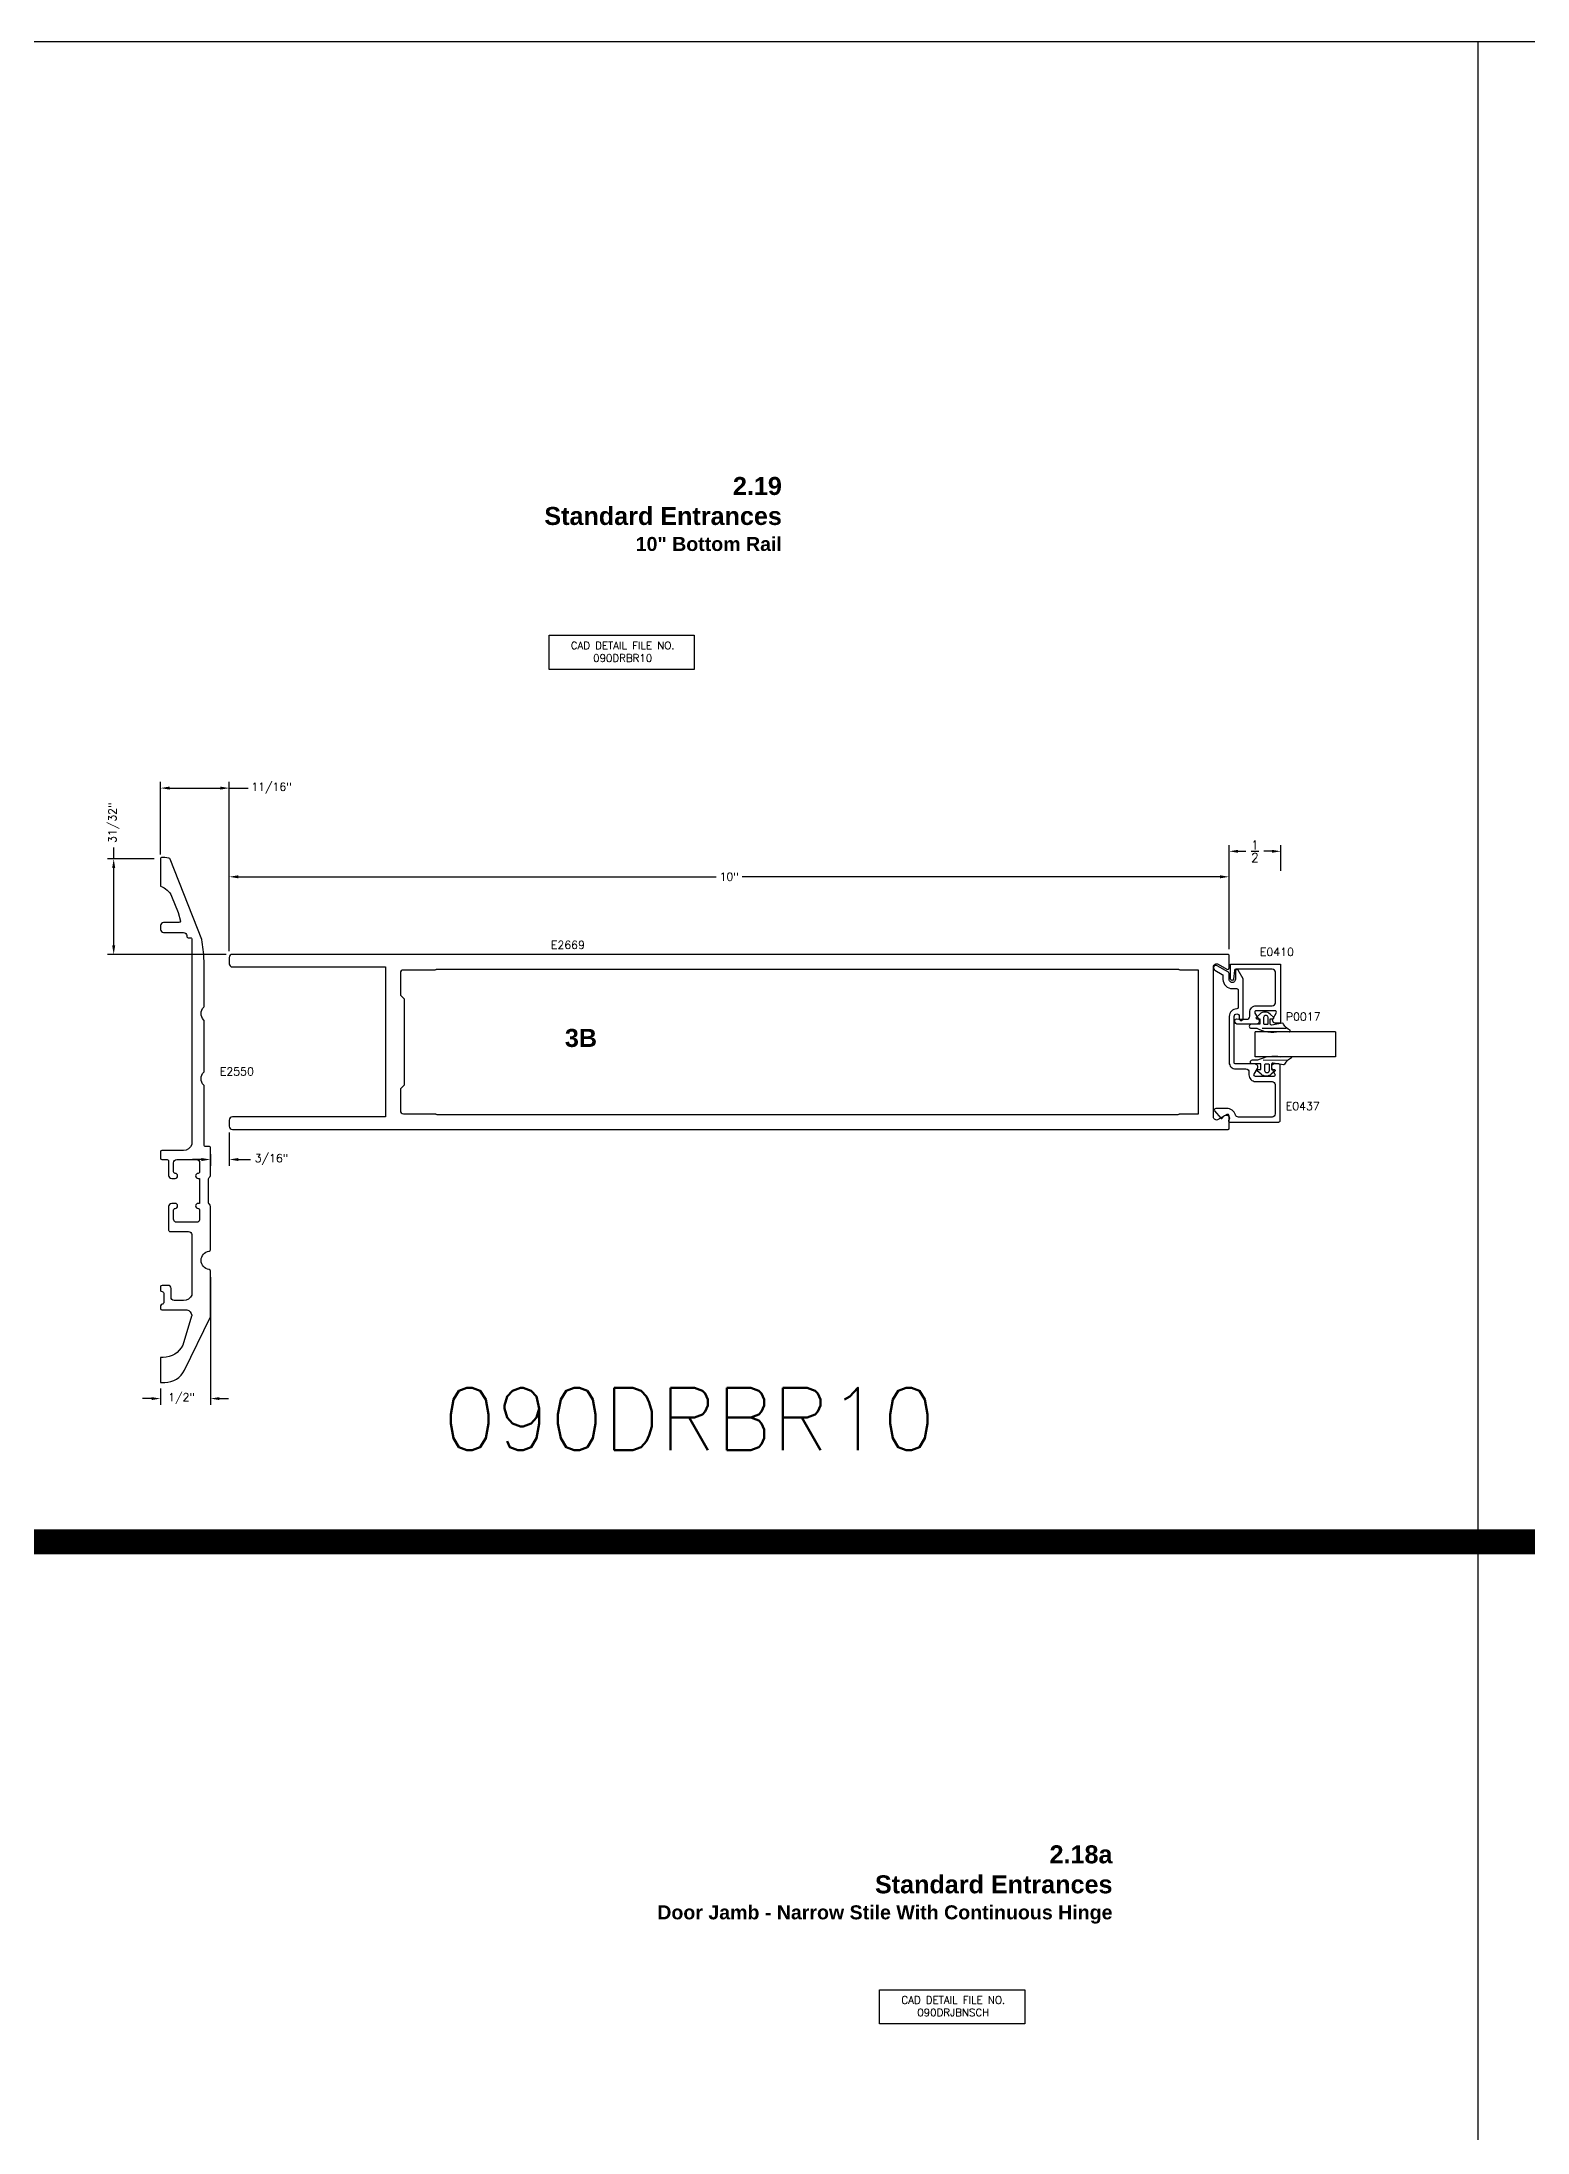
# Model space of a CAD drawing. Extents: x 0 to 130, y 0 to 90.
# Drawn here: x 44.69 to 59.54, y 68.98 to 89.88 of the extents above; entities that cross this region are included whole.
import ezdxf

# ---------------------------------------------------------------- set-up
doc = ezdxf.new("R2010")
doc.units = 0
doc.header["$MEASUREMENT"] = 0
doc.header["$PDMODE"] = 3
doc.layers.get('DEFPOINTS').update_dxf_attribs({"linetype": 'CONTINUOUS'})
for name, color, linetype in [('R-ANNO-DIMS', 3, 'CONTINUOUS'), ('R-ANNO-TEXT', 6, 'CONTINUOUS'), ('R-DET1', 4, 'CONTINUOUS'), ('R-DET2', 2, 'CONTINUOUS'), ('R-DET3', 5, 'CONTINUOUS'), ('R-OTLN', 1, 'CONTINUOUS'), ('TITLE', 7, 'CONTINUOUS')]:
    doc.layers.add(name, color=color, linetype=linetype)
doc.styles.get("Standard").update_dxf_attribs({"font": 'simplex'})
doc.dimstyles.new('1X', dxfattribs={"dimscale": 0, "dimtxt": 0.08, "dimasz": 0.09, "dimexe": 0.062, "dimexo": 0.062, "dimgap": 0.045, "dimtad": 0, "dimdec": 4, "dimzin": 4, "dimtxsty": 'STANDARD', "dimcen": 0, "dimazin": 3, "dimtp": 0.02, "dimtfac": 1, "dimtdec": 4, "dimtofl": 0, "dimtmove": 0, "dimatfit": 3, "dimtolj": 1, "dimtzin": 4})
doc.dimstyles.get("Standard").update_dxf_attribs({"dimtxt": 0.08, "dimasz": 0.09, "dimexe": 0.0625, "dimexo": 0.0625, "dimgap": 0.09, "dimtad": 0, "dimtih": 1, "dimtoh": 1, "dimdec": 3, "dimzin": 0, "dimtxsty": 'STANDARD', "dimcen": 0, "dimazin": 3, "dimtfac": 1, "dimtdec": 3, "dimtofl": 0, "dimtmove": 0, "dimatfit": 3, "dimtolj": 1, "dimtzin": 0})

# ---------------------------------------------------------------- blocks, each defined once
blk = doc.blocks.new('*D162')
at = {"layer": 'DEFPOINTS', "color": 0}
for p in [(56.563, 81.529), (46.564, 80.722), (56.563, 80.743)]:
    blk.add_point(p, dxfattribs=at)
at = {"layer": 'R-ANNO-DIMS', "color": 0}
for p, q in [((46.564, 80.784), (46.564, 81.591)), ((46.654, 81.529), (51.434, 81.529)), ((56.473, 81.529), (51.692, 81.529)), ((56.563, 80.805), (56.563, 81.591))]:
    blk.add_line(p, q, dxfattribs=at)
for points in [[(46.654, 81.544), (46.654, 81.514), (46.564, 81.529)], [(56.473, 81.544), (56.473, 81.514), (56.563, 81.529)]]:
    blk.add_solid(points, dxfattribs=at)
at = {"layer": 'R-ANNO-DIMS', "color": 0, "insert": (51.563, 81.529), "char_height": 0.08, "attachment_point": 5}
blk.add_mtext('\\A1;10"', dxfattribs=at)
blk = doc.blocks.new('*D163')
at = {"layer": 'DEFPOINTS', "color": 0}
for p in [(46.564, 82.416), (45.876, 81.69), (46.564, 80.722)]:
    blk.add_point(p, dxfattribs=at)
at = {"layer": 'R-ANNO-DIMS', "color": 0}
for p, q in [((45.876, 81.752), (45.876, 82.478)), ((45.966, 82.416), (46.474, 82.416)), ((46.564, 80.784), (46.564, 82.478)), ((46.564, 82.416), (46.754, 82.416))]:
    blk.add_line(p, q, dxfattribs=at)
for points in [[(45.966, 82.431), (45.966, 82.401), (45.876, 82.416)], [(46.474, 82.431), (46.474, 82.401), (46.564, 82.416)]]:
    blk.add_solid(points, dxfattribs=at)
at = {"layer": 'R-ANNO-DIMS', "color": 0, "insert": (46.986, 82.416), "char_height": 0.08, "attachment_point": 5}
blk.add_mtext('\\A1;11/16"', dxfattribs=at)
blk = doc.blocks.new('*D164')
at = {"layer": 'DEFPOINTS', "color": 0}
for p in [(46.376, 77.586), (45.876, 76.473), (46.376, 76.311)]:
    blk.add_point(p, dxfattribs=at)
at = {"layer": 'R-ANNO-DIMS', "color": 0}
for p, q in [((46.376, 77.524), (46.376, 76.249)), ((45.786, 76.311), (45.696, 76.311)), ((45.876, 76.411), (45.876, 76.249)), ((46.466, 76.311), (46.556, 76.311))]:
    blk.add_line(p, q, dxfattribs=at)
for points in [[(45.786, 76.326), (45.786, 76.296), (45.876, 76.311)], [(46.466, 76.326), (46.466, 76.296), (46.376, 76.311)]]:
    blk.add_solid(points, dxfattribs=at)
at = {"layer": 'R-ANNO-DIMS', "color": 0, "insert": (46.086, 76.311), "char_height": 0.08, "attachment_point": 5}
blk.add_mtext('\\A1;1/2"', dxfattribs=at)
blk = doc.blocks.new('*D165')
at = {"layer": 'DEFPOINTS', "color": 0}
for p in [(57.08, 81.784), (56.563, 81.529), (57.08, 81.529)]:
    blk.add_point(p, dxfattribs=at)
at = {"layer": 'R-ANNO-DIMS', "color": 0}
for p, q in [((56.563, 81.589), (56.563, 81.844)), ((56.653, 81.784), (56.731, 81.784)), ((56.99, 81.784), (56.911, 81.784)), ((57.08, 81.589), (57.08, 81.844))]:
    blk.add_line(p, q, dxfattribs=at)
for points in [[(56.653, 81.799), (56.653, 81.769), (56.563, 81.784)], [(56.99, 81.799), (56.99, 81.769), (57.08, 81.784)]]:
    blk.add_solid(points, dxfattribs=at)
at = {"layer": 'R-ANNO-DIMS', "color": 0, "insert": (56.821, 81.784), "char_height": 0.09, "attachment_point": 5}
blk.add_mtext('\\A1;{\\H1.000000x;\\S1/2;}', dxfattribs=at)
blk = doc.blocks.new('S')
at = {"layer": 'R-DET2'}
for p, q in [((4.542, 7.201), (4.542, 8.004)), ((4.542, 8.004), (4.792, 8.004)), ((4.792, 7.201), (4.792, 8.004)), ((4.792, 7.201), (4.542, 7.201))]:
    blk.add_line(p, q, dxfattribs=at)
blk = doc.blocks.new('GLASS')
at = {"layer": 'R-DET2'}
blk.add_blockref('S', (-4.542, -7.201), dxfattribs=at)
blk = doc.blocks.new('QUARTER_INCH_GLASS')
at = {"layer": 'R-DET2'}
blk.add_blockref('GLASS', (0, 0), dxfattribs=at)
blk = doc.blocks.new('1-4_P0017')
at = {"layer": 'R-DET2'}
for points in [[(-0.127, 0.093), (-0.131, 0.191, -0.280474), (-0.115, 0.201, 0.169063), (-0.053, 0.132, -0.378809), (-0.045, 0.121), (-0.064, 0.016, 0.346242), (-0.054, 0), (0, 0), (0.001, 0.03, -0.608656), (0.014, 0.036), (0.047, -0.001, -0.378617), (0.047, -0.104), (0.014, -0.141, -0.608656), (0.001, -0.135), (0, -0.105), (-0.055, -0.105), (-0.055, -0.19, -1), (-0.095, -0.19), (-0.095, -0.135, -0.175364)], [(0.032, -0.051, -0.341999), (0.012, -0.066), (-0.047, -0.066, -0.414214), (-0.055, -0.058), (-0.055, -0.029, -0.414214), (-0.047, -0.021), (0.012, -0.021, -0.341999), (0.032, -0.036, -0.127017)]]:
    blk.add_lwpolyline(points, format="xyb", close=True, dxfattribs=at)
blk.add_lwpolyline([(-0.095, -0.082), (-0.094, 0.158)], dxfattribs=at)
blk = doc.blocks.new('*D160')
at = {"layer": 'DEFPOINTS', "color": 0}
for p in [(46.564, 79.034), (46.376, 78.817), (46.564, 78.702)]:
    blk.add_point(p, dxfattribs=at)
at = {"layer": 'R-ANNO-DIMS', "color": 0}
for p, q in [((46.564, 78.972), (46.564, 78.64)), ((46.286, 78.702), (46.196, 78.702)), ((46.376, 78.755), (46.376, 78.64)), ((46.654, 78.702), (46.777, 78.702))]:
    blk.add_line(p, q, dxfattribs=at)
for points in [[(46.286, 78.717), (46.286, 78.687), (46.376, 78.702)], [(46.654, 78.717), (46.654, 78.687), (46.564, 78.702)]]:
    blk.add_solid(points, dxfattribs=at)
at = {"layer": 'R-ANNO-DIMS', "color": 0, "insert": (46.986, 78.702), "char_height": 0.08, "attachment_point": 5}
blk.add_mtext('\\A1;3/16"', dxfattribs=at)
blk = doc.blocks.new('*D161')
at = {"layer": 'DEFPOINTS', "color": 0}
for p in [(45.408, 81.708), (45.876, 81.708), (46.595, 80.753)]:
    blk.add_point(p, dxfattribs=at)
at = {"layer": 'R-ANNO-DIMS', "color": 0}
for p, q in [((45.408, 81.708), (45.408, 81.823)), ((45.814, 81.708), (45.346, 81.708)), ((45.408, 80.843), (45.408, 81.618)), ((46.533, 80.753), (45.346, 80.753))]:
    blk.add_line(p, q, dxfattribs=at)
for points in [[(45.393, 81.618), (45.423, 81.618), (45.408, 81.708)], [(45.393, 80.843), (45.423, 80.843), (45.408, 80.753)]]:
    blk.add_solid(points, dxfattribs=at)
at = {"layer": 'R-ANNO-DIMS', "color": 0, "insert": (45.408, 82.07), "char_height": 0.08, "attachment_point": 5, "rotation": 90}
blk.add_mtext('\\A1;31/32"', dxfattribs=at)

msp = doc.modelspace()

# ---------------------------------------------------------------- linework, layer by layer
at = {"layer": 'R-ANNO-TEXT'}
for points in [[(49.7613187, 83.9446233), (51.2127986, 83.9446233), (51.2127986, 83.6025605), (49.7613187, 83.6025605)], [(53.0675583, 70.400189), (54.5190383, 70.400189), (54.5190383, 70.0581261), (53.0675583, 70.0581261)]]:
    msp.add_lwpolyline(points, close=True, dxfattribs=at)
at = {"layer": 'R-DET1'}
msp.add_lwpolyline([(46.364679, 78.2547804, -0.2651930726), (46.3575879, 78.2675768), (46.3575879, 78.5093757, -0.2433130296), (46.3635893, 78.5214841, 0.2491639954), (46.3757007, 78.5426916), (46.3757007, 78.8173753, 0.4142135624), (46.3607007, 78.8323753), (46.3282007, 78.8323753, -0.4142135624), (46.3132007, 78.8473753), (46.3132001, 79.4353128, 0.1944219694), (46.3089639, 79.4457247, -0.4054904155), (46.3089639, 79.5752659, 0.1950331961), (46.3132001, 79.5857128), (46.3132001, 80.0865862, 0.1950331961), (46.3089639, 80.0970332, -0.4054904155), (46.3089639, 80.2265743, 0.1950331961), (46.3132001, 80.2370213), (46.3127443, 80.6912269, 0.0881643195), (46.3109075, 80.7015631, 0.0425844594), (46.2880482, 80.9010299), (45.9723266, 81.7066764, 0.2666574279), (45.9606754, 81.7160237), (45.9192308, 81.7224965), (45.8904308, 81.7224965, 0.4302683561), (45.8757657, 81.7074965), (45.8757657, 81.4358471, -0.2092457694), (45.9874095, 81.3341098), (46.0511471, 81.1730616), (46.0749361, 81.0868558, -0.4064313497), (46.0598905, 81.0721383), (45.9064307, 81.072215, 0.4241687707), (45.8757657, 81.0413127), (45.8757657, 81.0033127, 0.4219154227), (45.9064308, 80.9723127), (46.1069851, 80.9723773, -0.4142135624), (46.1379851, 80.9413773), (46.1379851, 80.9352288, 0.4142135624), (46.1529851, 80.9202288), (46.1834337, 80.9202288, -0.2079149748), (46.1882001, 80.9092618), (46.1882001, 79.5857128), (46.1882001, 78.8925671), (46.1882001, 78.8515554, -0.338557563), (46.1072668, 78.7934072), (45.8907657, 78.7934072, 0.4142135597), (45.8757657, 78.7784072), (45.8757657, 78.7154969, 0.388767889), (45.8892656, 78.7006475), (45.9425879, 78.7006475, -0.4142135624), (45.9575879, 78.6856475), (45.9575879, 78.5436475, 0.4142135624), (45.9885879, 78.5126475), (46.0225879, 78.5126475, 0.4142135624), (46.0475879, 78.5376475, 0.4142135624), (46.0225879, 78.5626475, -0.4142135624), (46.0075879, 78.5776475), (46.0075879, 78.6696475, -0.4142135624), (46.0385879, 78.7006475), (46.2365879, 78.7006475, -0.4142135624), (46.2675879, 78.6696475), (46.2675879, 78.5776475, -0.4142135624), (46.2525879, 78.5626475, 0.4142135624), (46.2275879, 78.5376475, 0.4142135624), (46.2525879, 78.5126475), (46.2675879, 78.5126475), (46.2675879, 78.2626475), (46.2525879, 78.2626475, 0.4142135624), (46.2275879, 78.2376475, 0.4142135624), (46.2525879, 78.2126475, -0.4142135624), (46.2675879, 78.1976475), (46.2675879, 78.1056475, -0.4142135624), (46.2365879, 78.0746475), (46.0385879, 78.0746475, -0.4142135624), (46.0075879, 78.1056475), (46.0075879, 78.1976475, -0.4142135624), (46.0225879, 78.2126475, 0.4142135624), (46.0475879, 78.2376475, 0.4142135624), (46.0225879, 78.2626475), (45.9885879, 78.2626475, 0.4142135624), (45.9575879, 78.2316475), (45.9575879, 77.9966475, 0.4142135624), (45.9725879, 77.9816475), (46.1572001, 77.9816475, -0.4142135625), (46.1882001, 77.9506475), (46.1882001, 77.3466241, -0.3205925712), (46.10756, 77.2922392), (46.0122002, 77.2922392, -0.4142135624), (45.9812002, 77.3232392), (45.9812002, 77.4121552, 0.4142135624), (45.9502002, 77.4431552), (45.8912002, 77.4431552, 0.3941771447), (45.8757658, 77.4281552), (45.8757658, 77.3956552, 0.3941771447), (45.8912002, 77.3806552), (45.8932002, 77.3806552, -0.4142135624), (45.9082002, 77.3656552), (45.9082002, 77.2699516, -0.4142135624), (45.8932002, 77.2549516, 0.3068322275), (45.8757658, 77.2399519), (45.8757658, 77.2125983, 0.3459180989), (45.8899572, 77.1992392), (46.1406458, 77.1992392, -0.3359669074), (46.1882001, 77.1445424, -0.0740090187), (46.1868998, 77.1358059), (46.0983657, 76.8449671, -0.2868483927), (45.9024657, 76.7225671), (45.8757657, 76.7225671), (45.8757657, 76.4725671), (45.9195657, 76.4725671, 0.2865139243), (46.1155657, 76.5949671), (46.372239, 77.1224355, 0.0818549204), (46.3757007, 77.1355671), (46.3757007, 77.5864849, 0.3739405009), (46.3627833, 77.6013395, -0.8695466491), (46.3627833, 77.7855348, 0.3739405009), (46.3757007, 77.8003894), (46.3757007, 78.233208, 0.3098051673)], format="xyb", close=True, dxfattribs=at)
for points in [[(56.56353, 80.1332885), (56.56353, 79.6722847, 0.4142135624), (56.62853, 79.6072847), (56.730543, 79.6072847, -0.4142135624), (56.761543, 79.5762847), (56.761543, 79.5472847, 0.4142135624), (56.826543, 79.4822847), (56.992529, 79.4822847, -0.4142135624), (57.023529, 79.4512847), (57.023529, 79.1572897, -0.4142135624), (56.992529, 79.1262897), (56.6554887, 79.1262897, -0.3256627349), (56.6259803, 79.1477894, 0.3256627349), (56.5374551, 79.2122887), (56.4290754, 79.2122887, 0.6370702608), (56.4175847, 79.1876468), (56.4785378, 79.1150058, 0.4779725156), (56.4940983, 79.1153027), (56.5096792, 79.1353794, -0.8690679817), (56.5629554, 79.1048683), (56.5570121, 79.089998, 0.5305087646), (56.5662979, 79.0762867), (57.058532, 79.0762867, 0.4142135624), (57.073532, 79.0912867), (57.073532, 79.6422887, 0.4142135624), (57.058532, 79.6572887), (57.0160347, 79.6572887, 0.5773590294), (56.9891883, 79.610788), (57.0215213, 79.554789, -0.5773590294), (57.0085311, 79.5322887), (56.826544, 79.5322887, -0.5773411719), (56.8135534, 79.5547883), (56.8458836, 79.6107894, 0.5773411719), (56.8190364, 79.6572887), (56.628529, 79.6572887, -0.4142135624), (56.613529, 79.6722887), (56.613529, 80.1332861, -1), (56.663532, 80.1332861), (56.663532, 80.111283, 1), (56.703529, 80.111283), (56.703529, 80.5082861), (56.6535205, 80.5949053, 0.7673308308), (56.62553, 80.5874055), (56.62553, 80.5037554, -1.0057039516), (56.563532, 80.5034038), (56.56353, 80.562404, 0.2679461651), (56.5560296, 80.5753941), (56.4440272, 80.6400552, 0.9999753426), (56.4190286, 80.5967564), (56.4940304, 80.5534516, -0.2679423533), (56.50153, 80.5404614), (56.50153, 80.503401, 0.4142135624), (56.59453, 80.410401), (56.63853, 80.410401, -0.4142135624), (56.65353, 80.3954016), (56.65353, 80.2232876, -0.4142119352), (56.6385301, 80.2082876, 0.4142119352), (56.563529, 80.1332861)], [(56.6207867, 80.092601, -0.4559911352), (56.6378871, 80.107453), (56.6607866, 80.104217), (56.7378254, 80.104215, 0.4142135624), (56.7688254, 80.135215), (56.7688252, 80.174027, -0.4157347224), (56.8339735, 80.239216), (56.9947867, 80.239217, 0.4142135624), (57.0257867, 80.270217), (57.0257867, 80.574214, 0.4142135624), (56.9947867, 80.605214), (56.6310801, 80.605217, 0.3788668862), (56.6161919, 80.592045), (56.6056745, 80.5063881, -0.9407073484), (56.5757865, 80.508216), (56.5757866, 80.655215), (57.0757866, 80.655215), (57.0757866, 80.0642156), (57.0284801, 80.064214, -0.5773503096), (57.0016333, 80.110714), (57.033965, 80.166716, 0.5773499476), (57.0209746, 80.189216), (56.8338251, 80.189216, 0.5773500587), (56.8208347, 80.166716), (56.8589399, 80.100716, -0.5773539269), (56.8320932, 80.0542155), (56.6517868, 80.0542156, -0.4142112814), (56.6207867, 80.0852156), (56.6207867, 80.092601)]]:
    msp.add_lwpolyline(points, format="xyb", dxfattribs=at)
at = {"layer": 'R-OTLN', "linetype": 'CONTINUOUS'}
for points in [[(56.5627667, 80.7429965, 0.4142135624), (56.5527667, 80.7529965), (46.5947657, 80.7529965, 0.4142135624), (46.5637657, 80.7219965), (46.5637657, 80.6589965, 0.4142135624), (46.5947657, 80.6279965), (48.1247654, 80.6279965), (48.1247654, 79.8779965), (48.1247654, 79.1279975), (46.5947657, 79.1279975, 0.4142135624), (46.5637657, 79.0969975), (46.5637657, 79.0339965, 0.4142135624), (46.5947657, 79.0029965), (56.5527667, 79.0029965, 0.4142135624), (56.5627667, 79.0129965), (56.5627667, 79.1385028, 0.5785014087), (56.5402219, 79.1514672), (56.4533577, 79.1009155, -0.5785227631), (56.4067647, 79.1277085), (56.4067647, 79.8779965), (56.4067647, 80.6282855, -0.5784707352), (56.4533577, 80.6550785), (56.4533577, 80.6550785), (56.5402218, 80.604526, 0.5785040503), (56.5627667, 80.6174904)], [(48.6297633, 80.5999953, -0.1623317152), (48.6207607, 80.5969935), (48.3057658, 80.5969972, 0.4142169485), (48.2747654, 80.5659972), (48.2747654, 80.3469975), (48.3117654, 80.3099975), (48.3117654, 79.4459965), (48.2747654, 79.4089965), (48.2747654, 79.1899969, 0.4142169485), (48.3057658, 79.1589969), (48.6207607, 79.1590005, -0.1622374051), (48.6297625, 79.1559995, 0.1622473), (48.6387654, 79.1529965), (56.0547657, 79.1529965, 0.1620776396), (56.0637657, 79.1559965, -0.1622605546), (56.0727647, 79.1589965), (56.2567657, 79.1589965), (56.2567657, 79.8779965), (56.2567657, 80.5969965), (56.0727647, 80.5969965, -0.1620906749), (56.0637657, 80.5999965, 0.1622776602), (56.0547657, 80.6029965), (48.6387654, 80.6029965, 0.1623460809), (48.6297622, 80.5999941, -10.4812940171)], [(48.6297633, 80.5999953, -0.1623317152), (48.6207607, 80.5969935), (48.3057658, 80.5969972, 0.4142169485), (48.2747654, 80.5659972), (48.2747654, 80.3469975), (48.3117654, 80.3099975), (48.3117654, 79.4459965), (48.2747654, 79.4089965), (48.2747654, 79.1899969, 0.4142169485), (48.3057658, 79.1589969), (48.6207607, 79.1590005, -0.1622374051), (48.6297625, 79.1559995, 0.1622473), (48.6387654, 79.1529965), (56.0547657, 79.1529965, 0.1620776396), (56.0637657, 79.1559965, -0.1622605546), (56.0727647, 79.1589965), (56.2567657, 79.1589965), (56.2567657, 79.8779965), (56.2567657, 80.5969965), (56.0727647, 80.5969965, -0.1620906749), (56.0637657, 80.5999965, 0.1622776602), (56.0547657, 80.6029965), (48.6387654, 80.6029965, 0.1623460809), (48.6297622, 80.5999941, -10.4812940171)]]:
    msp.add_lwpolyline(points, format="xyb", close=True, dxfattribs=at)
at = {"layer": 'TITLE'}
for p, q in [((117.9080005, 89.8789502), (5.25, 89.8789502)), ((59.0492749, 89.8789502), (59.0492749, 14.8789502))]:
    msp.add_line(p, q, dxfattribs=at)
at = {"layer": 'TITLE', "const_width": 0.25}
msp.add_lwpolyline([(0.25, 74.8789502), (122.9080005, 74.8789502)], dxfattribs=at)

# ---------------------------------------------------------------- block references
at = {"layer": 'R-DET2', "rotation": 90}
msp.add_blockref('QUARTER_INCH_GLASS', (57.6256659, 79.7291696), dxfattribs=at)
at = {"layer": 'R-DET3', "xscale": -1, "rotation": 270}
msp.add_blockref('1-4_P0017', (56.9738262, 80.1092155), dxfattribs=at)
at = {"layer": 'R-DET3', "rotation": 270}
msp.add_blockref('1-4_P0017', (56.9858657, 79.6022887), dxfattribs=at)

# ---------------------------------------------------------------- texts
at = {"layer": 'R-ANNO-TEXT'}
for s, insert, char_height, width, attachment_point in [('CAD DETAIL FILE NO.\\P090DRBR10', (50.4980009, 83.8790406), 0.075, 1.875, 2), ('{\\fArial|b1|i0|c0|p34;3B}', (50.2414155, 80.0078421, 6.2106922), 0.18, 7.44, 3), ('CAD DETAIL FILE NO.\\P090DRJBNSCH', (53.8042406, 70.3346062), 0.075, 1.875, 2)]:
    msp.add_mtext(s, dxfattribs=dict(at, insert=insert, char_height=char_height, width=width, attachment_point=attachment_point))
at = {"layer": 'R-ANNO-TEXT', "char_height": 0.08, "attachment_point": 4}
for s, insert in [('E2669', (49.7803898, 80.8476028)), ('\\A1;E0410', (56.8707865, 80.7784615)), ('\\A1;P0017', (57.1303049, 80.1304629)), ('\\A1;E2550', (46.4701158, 79.5827603)), ('\\A1;E0437', (57.1292615, 79.2356453))]:
    msp.add_mtext(s, dxfattribs=dict(at, insert=insert))
at = {"layer": 'TITLE'}
msp.add_text('090DRBR10', height=0.625, dxfattribs=at).set_placement((48.6993773, 75.7949808))
at = {"layer": 'TITLE', "char_height": 0.18, "width": 7.44, "attachment_point": 3}
for s, insert in [('{\\fArial|b1|i0|c0|p34;2.19\\PStandard Entrances\\P\\H0.7778x;10" Bottom Rail}', (52.0900302, 85.5274371, 6.2106922)), ('{\\fArial|b1|i0|c0|p34;2.18a\\PStandard Entrances\\P\\H0.7778x;Door Jamb - Narrow Stile With Continuous Hinge}', (55.3962699, 71.8437928, 6.2106922))]:
    msp.add_mtext(s, dxfattribs=dict(at, insert=insert))

# ---------------------------------------------------------------- dimensions: what is measured, and where the dimension line sits
at = {"layer": 'R-ANNO-DIMS'}
for base, p1, p2, picture, middle in [((46.5637657, 82.4157317), (45.8762657, 81.6904966), (46.5637657, 80.7219965), '*D163', (46.9857657, 82.4157317)), ((46.5637657, 78.701536), (46.3757007, 78.8173753), (46.5637657, 79.0339965), '*D160', (46.9857657, 78.701536)), ((46.3757007, 76.3107011), (45.8757657, 76.4725671), (46.3757007, 77.5864849), '*D164', (46.0860115, 76.3107011))]:
    dim = msp.add_linear_dim(base=base, p1=p1, p2=p2, dimstyle='1X', override={"dimscale": 1, "dimpost": '"'}, dxfattribs=at)
    dim.commit()
    dim.dimension.update_dxf_attribs({"geometry": picture, "text_midpoint": middle, "dimtype": 160})
dim = msp.add_linear_dim(base=(45.407624, 81.7077571), p1=(46.5947657, 80.7529965), p2=(45.875758, 81.7077571), angle=90, dimstyle='1X', override={"dimscale": 1, "dimdec": 5, "dimpost": '"'}, dxfattribs=at)
dim.commit()
dim.dimension.update_dxf_attribs({"geometry": '*D161', "text_midpoint": (45.407624, 82.0697571), "dimtype": 160})
for base, p1, p2, dimstyle, override, picture, middle in [((57.0797643, 81.7841829), (56.5627667, 81.5290798), (57.0797643, 81.5290798), 'STANDARD', {"dimtxt": 0.09, "dimexe": 0.06, "dimexo": 0.06, "dimgap": 0.06, "dimzin": 4, "dimlunit": 5, "dimadec": 2, "dimazin": 2, "dimlwd": 65533}, '*D165', (56.8212655, 81.7841829)), ((56.5627667, 81.5290798), (46.5637657, 80.7219965), (56.5627667, 80.7429965), '1X', {"dimscale": 1, "dimpost": '"'}, '*D162', (51.5632662, 81.5290798))]:
    dim = msp.add_linear_dim(base=base, p1=p1, p2=p2, dimstyle=dimstyle, override=override, dxfattribs=at)
    dim.commit()
    dim.dimension.update_dxf_attribs({"geometry": picture, "text_midpoint": middle})

doc.saveas('drawing.dxf')
